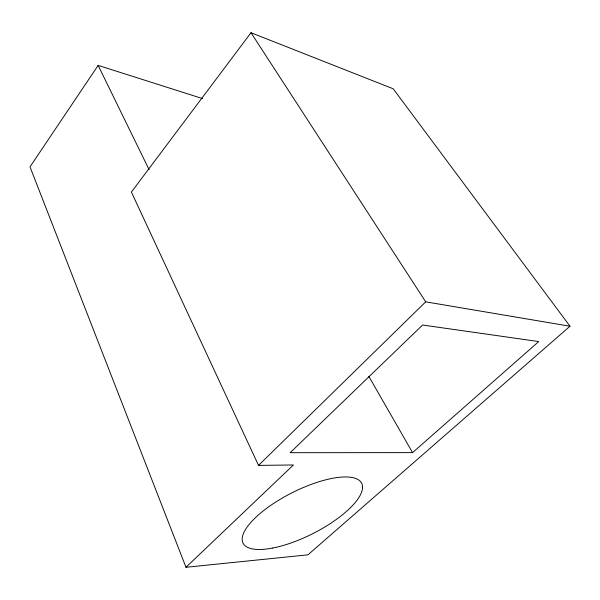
<?xml version="1.0" encoding="UTF-8"?>
<svg xmlns="http://www.w3.org/2000/svg" width="600" height="600" viewBox="0 0 600 600"><rect width="100%" height="100%" fill="white"/><g stroke="black" fill="none" stroke-linecap="round" stroke-linejoin="round"><path stroke-width="0.9" d="M202.657 98.618L98.145 65.392L30 166.86L185.977 567.278L307.95 554.827L570 326.228L393.195 88.785L251.002 32.723L131.4 192.067L258.525 465.397L293.438 464.963L185.977 567.278M258.525 465.397L425.707 301.837L570 326.228M412.567 452.625L538.748 341.565L422.595 325.02L290.175 452.692L412.567 452.625L368.843 376.418M251.002 32.723L425.707 301.837M98.145 65.392L149.123 169.688M272.752 548.033A66.435 22.913 -26.8 0 0 362.565 487.005A66.435 22.913 -26.8 0 0 271.8 504.645A66.435 22.913 -26.8 0 0 272.752 548.033"/></g></svg>
